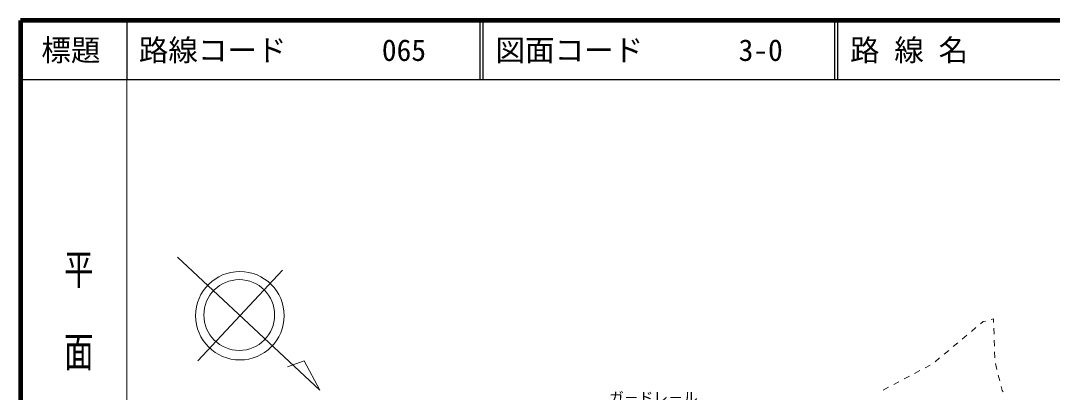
# Model space of a CAD drawing. Units: millimetres, scale not verified. Extents: x 40000 to 680000, y 20000 to 380000.
# Drawn here: x 40000 to 214632, y 317025 to 380000 of the extents above; entities that cross this region are included whole.
import ezdxf
from ezdxf.enums import TextEntityAlignment as Align

# ---------------------------------------------------------------- set-up
doc = ezdxf.new("R2010")
doc.units = ezdxf.units.MM
doc.header["$LTSCALE"] = 1000
for name, color, linetype, lineweight in [('M-BGD', 7, 'Continuous', 13), ('M-BMK-SRVR', 3, 'Continuous', 13), ('M-STR-STRC', 7, 'Continuous', 13), ('M-TTL', 2, 'Continuous', 140), ('M-TTL-BAND', 7, 'Continuous', 13), ('M-TTL-LINE', 7, 'Continuous', 25)]:
    doc.layers.add(name, color=color, linetype=linetype, lineweight=lineweight)
doc.layers.add('M-TTL-TXT', color=7, linetype='Continuous')
doc.styles.add('@ＭＳ ゴシック', font='')
doc.styles.add('ＭＳ ゴシック', font='')
doc.styles.get('@ＭＳ ゴシック').set_extended_font_data('@MS Gothic')
doc.styles.get('ＭＳ ゴシック').set_extended_font_data('MS Gothic')

msp = doc.modelspace()

# ---------------------------------------------------------------- linework, layer by layer
at = {"layer": 'M-BGD'}
for p, q in [((202452, 328632), (202912, 329017)), ((202912, 329017), (203300, 329114)), ((204270, 329357), (204678, 329459)), ((204678, 329459), (204696, 328879)), ((199383, 326066), (200150, 326708)), ((200918, 327349), (201685, 327991)), ((204726, 327879), (204757, 326880)), ((197849, 324783), (198616, 325425)), ((204787, 325880), (204818, 324881)), ((196315, 323500), (197082, 324142)), ((204849, 323881), (204879, 322882)), ((193076, 321186), (193959, 321657)), ((194780, 322217), (195548, 322859)), ((204989, 321893), (205235, 320924)), ((189548, 319302), (190430, 319773)), ((191312, 320244), (192194, 320715)), ((205481, 319955), (205727, 318986)), ((186020, 317417), (186902, 317888)), ((187784, 318359), (188666, 318830)), ((205973, 318016), (206149, 317320)), ((206149, 317320), (206330, 317104))]:
    msp.add_line(p, q, dxfattribs=at)
at = {"layer": 'M-BMK-SRVR'}
for p, q in [((66557, 339942), (90662, 317405)), ((84304, 337711), (69975, 322385)), ((87974, 322388), (85162, 321349)), ((90662, 317405), (87974, 322388))]:
    msp.add_line(p, q, dxfattribs=at)
for centre, radius in [((77110, 330017), 7493), ((77001, 330131), 5995)]:
    msp.add_circle(centre, radius, dxfattribs=at)
at = {"layer": 'M-TTL'}
for p, q in [((40000, 380000), (40000, 20000)), ((680000, 380000), (40000, 380000))]:
    msp.add_line(p, q, dxfattribs=at)
at = {"layer": 'M-TTL-BAND'}
msp.add_line((58000, 370000), (58000, 20000), dxfattribs=at)
at = {"layer": 'M-TTL-LINE'}
for p, q in [((58000, 380000), (58000, 370000)), ((117750, 380000), (117750, 370000)), ((118250, 380000), (118250, 370000)), ((177750, 380000), (177750, 370000)), ((178250, 380000), (178250, 370000)), ((40000, 370000), (680000, 370000))]:
    msp.add_line(p, q, dxfattribs=at)

# ---------------------------------------------------------------- texts
at = {"layer": 'M-STR-STRC', "style": 'ＭＳ ゴシック'}
msp.add_text('ガ－ドレ－ル', height=1833, dxfattribs=at).set_placement((147102, 314663), align=Align.BOTTOM_CENTER)
at = {"layer": 'M-TTL-BAND', "style": '@ＭＳ ゴシック', "width": 1.4}
msp.add_text('平  面  図', height=3666, rotation=270, dxfattribs=at).set_placement((49777, 306475), align=Align.MIDDLE_RIGHT)
at = {"layer": 'M-TTL-TXT', "style": 'ＭＳ ゴシック'}
msp.add_text('標題', height=3666, dxfattribs=at).set_placement((48500, 375000), align=Align.MIDDLE_CENTER)
for s, p in [('路線コード', (60000, 375000)), ('路 線 名', (180380, 375000)), ('065', (101142, 375000)), ('図面コード', (120380, 375000)), ('3-0', (161521, 375000))]:
    msp.add_text(s, height=3666, dxfattribs=at).set_placement(p, align=Align.MIDDLE_LEFT)

doc.saveas('drawing.dxf')
